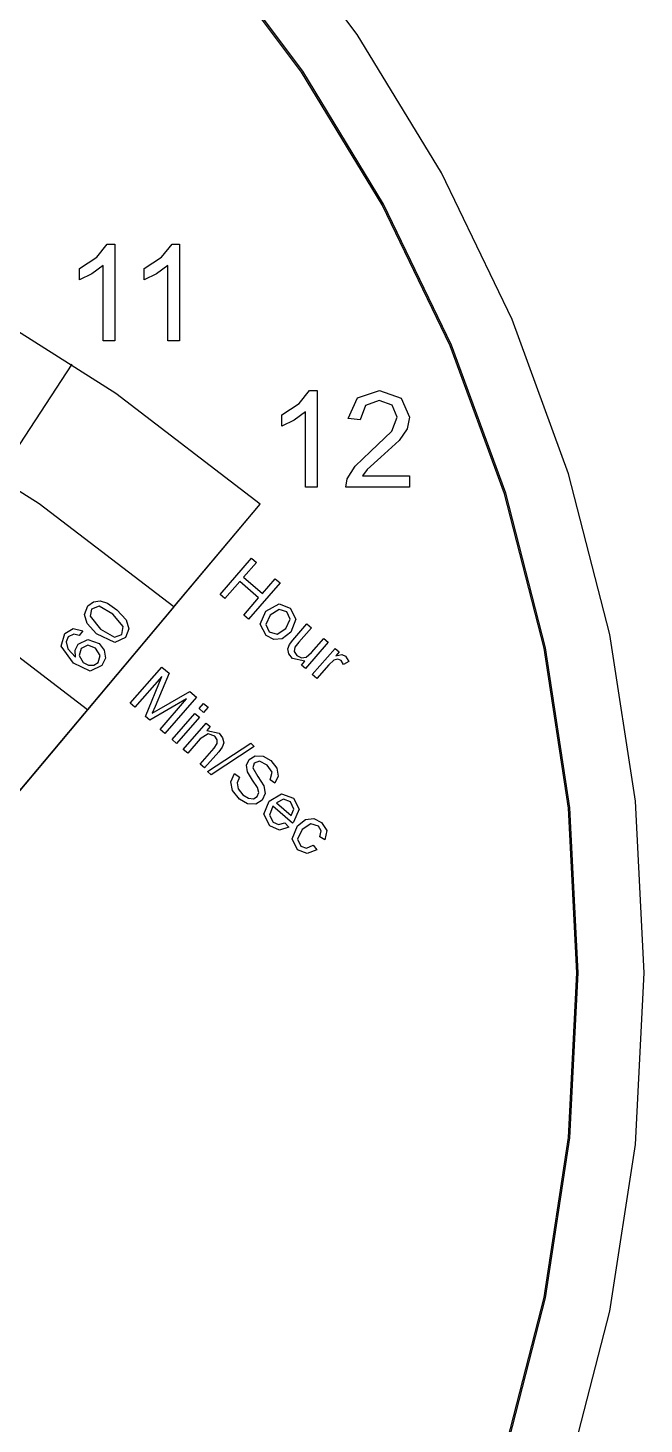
# Model space of a CAD drawing. Extents: x 7.9 to 57.9, y 5.2 to 55.2.
# Drawn here: x 48.72 to 57.89, y 23.52 to 44.31 of the extents above; entities that cross this region are included whole.
import ezdxf

# ---------------------------------------------------------------- set-up
doc = ezdxf.new("R2010")
doc.units = 0

msp = doc.modelspace()

# ---------------------------------------------------------------- linework, layer by layer
at = {"layer": 'dim'}
for p, q in [((53.619693, 44.21225), (52.180474, 46.136471)), ((52.808415, 43.665728), (51.425583, 45.514725)), ((54.872033, 42.151369), (53.619693, 44.21225)), ((54.011665, 41.68542), (52.808415, 43.665728)), ((55.924931, 39.96639), (54.872033, 42.151369)), ((55.023262, 39.585872), (54.011665, 41.68542)), ((50.025965, 38.863021), (47.772681, 40.288685)), ((56.765823, 37.669873), (55.924931, 39.96639)), ((55.831132, 37.379155), (55.023262, 39.585872)), ((52.174471, 37.218023), (50.025965, 38.863021)), ((57.382146, 35.274378), (56.765823, 37.669873)), ((56.423203, 35.077341), (55.831132, 37.379155)), ((32.890866, 14.236629), (52.174468, 37.218316)), ((57.761338, 32.792469), (57.382146, 35.274378)), ((56.787404, 32.6925), (56.423203, 35.077341)), ((56.91166, 30.236704), (56.787404, 32.6925)), ((57.890834, 30.236704), (57.761338, 32.792469)), ((56.787404, 27.780908), (56.91166, 30.236704)), ((56.91166, 30.236704), (56.91166, 30.236704)), ((57.761338, 27.680939), (57.890834, 30.236704)), ((57.890834, 30.236704), (57.890834, 30.236704)), ((56.423203, 25.396067), (56.787404, 27.780908)), ((57.382146, 25.199029), (57.761338, 27.680939)), ((55.831132, 23.094253), (56.423203, 25.396067)), ((56.765823, 22.803535), (57.382146, 25.199029))]:
    msp.add_line(p, q, dxfattribs=at)
at = {"layer": 'graphic border'}
for p, q in [((52.79007, 43.652565), (51.408406, 45.499707)), ((53.992347, 41.674232), (52.79007, 43.652565)), ((55.003177, 39.576766), (53.992347, 41.674232)), ((49.74189, 40.895173), (49.898137, 41.086578)), ((49.898137, 41.086578), (50.011418, 41.086578)), ((50.011418, 41.086578), (50.011418, 39.649091)), ((50.705747, 40.895173), (50.861997, 41.086578)), ((50.861997, 41.086578), (50.975275, 41.086578)), ((50.975275, 41.086578), (50.975275, 39.649091)), ((49.484077, 40.727208), (49.74189, 40.895173)), ((49.835637, 40.7692), (49.668648, 40.648106)), ((49.835637, 39.649091), (49.835637, 40.7692)), ((50.447937, 40.727208), (50.705747, 40.895173)), ((50.799497, 40.7692), (50.632505, 40.648106)), ((50.799497, 39.649091), (50.799497, 40.7692)), ((49.484077, 40.557288), (49.484077, 40.727208)), ((49.668648, 40.648106), (49.484077, 40.557288)), ((50.447937, 40.557288), (50.447937, 40.727208)), ((50.632505, 40.648106), (50.447937, 40.557288)), ((50.011418, 39.649091), (49.835637, 39.649091)), ((50.975275, 39.649091), (50.799497, 39.649091)), ((55.8105, 37.372223), (55.003177, 39.576766)), ((48.277108, 37.631066), (49.376106, 39.300584)), ((52.754196, 38.716047), (52.910446, 38.907451)), ((52.910446, 38.907451), (53.023727, 38.907451)), ((53.023727, 38.907451), (53.023727, 37.469964)), ((53.624304, 38.800999), (53.949498, 38.907443)), ((53.949498, 38.907443), (54.275665, 38.793186)), ((52.496387, 38.548079), (52.754196, 38.716047)), ((53.484657, 38.493384), (53.624304, 38.800999)), ((53.742467, 38.685773), (53.66532, 38.474837)), ((53.94559, 38.761944), (53.742467, 38.685773)), ((54.139923, 38.689681), (53.94559, 38.761944)), ((54.21512, 38.5139), (54.139923, 38.689681)), ((54.275665, 38.793186), (54.39578, 38.509987)), ((48.883624, 37.22127), (46.780559, 38.551891)), ((52.496387, 38.378158), (52.496387, 38.548079)), ((52.680954, 38.468979), (52.496387, 38.378158)), ((52.847946, 38.590071), (52.680954, 38.468979)), ((52.847946, 37.469964), (52.847946, 38.590071)), ((53.66532, 38.474837), (53.484657, 38.493384)), ((54.133089, 38.301987), (54.21512, 38.5139)), ((54.39578, 38.509987), (54.360625, 38.341042)), ((53.817661, 37.999257), (54.133089, 38.301987)), ((54.360625, 38.341042), (54.243439, 38.166238)), ((54.243439, 38.166238), (53.972934, 37.914289)), ((53.587194, 37.78246), (53.817661, 37.999257)), ((53.972934, 37.914289), (53.769811, 37.733626)), ((53.471962, 37.592032), (53.587194, 37.78246)), ((53.769811, 37.733626), (53.695593, 37.6389)), ((53.695593, 37.6389), (54.397738, 37.638908)), ((54.397738, 37.638908), (54.397738, 37.469964)), ((53.023727, 37.469964), (52.847946, 37.469964)), ((53.451457, 37.469964), (53.471962, 37.592032)), ((54.397738, 37.469964), (53.451457, 37.469964)), ((50.888897, 35.685939), (48.883624, 37.22127)), ((56.402257, 35.072661), (55.8105, 37.372223)), ((50.888886, 35.686381), (52.174468, 37.218316)), ((51.577268, 35.871817), (52.046947, 36.412122)), ((52.046947, 36.412122), (52.118447, 36.349967)), ((52.118447, 36.349967), (51.925579, 36.128096)), ((51.870152, 36.064335), (51.648769, 35.809662)), ((52.150992, 35.820206), (51.870152, 36.064335)), ((51.925579, 36.128096), (52.206418, 35.883967)), ((52.470788, 36.043683), (52.00111, 35.503378)), ((52.206418, 35.883967), (52.399287, 36.105838)), ((52.399287, 36.105838), (52.470788, 36.043683)), ((49.691758, 35.76388), (49.789152, 35.775867)), ((49.789152, 35.775867), (49.899269, 35.74148)), ((51.648769, 35.809662), (51.577268, 35.871817)), ((51.929609, 35.565533), (52.150992, 35.820206)), ((49.60332, 34.153852), (47.741281, 35.579517)), ((49.557499, 35.575008), (49.608823, 35.701511)), ((49.599241, 35.438621), (49.557499, 35.575008)), ((50.888886, 35.686381), (49.60333, 34.154445)), ((49.608823, 35.701511), (49.691758, 35.76388)), ((49.663939, 35.653996), (49.641066, 35.546965)), ((49.774376, 35.695201), (49.663939, 35.653996)), ((49.980994, 35.576013), (49.774376, 35.695201)), ((49.899269, 35.74148), (50.039062, 35.645215)), ((50.133878, 35.393543), (49.980994, 35.576013)), ((50.039062, 35.645215), (50.178426, 35.494495)), ((52.00111, 35.503378), (51.929609, 35.565533)), ((52.175601, 35.428696), (52.257106, 35.624434)), ((52.257106, 35.624434), (52.457555, 35.732951)), ((52.257106, 35.624434), (52.257106, 35.624434)), ((52.325288, 35.565164), (52.260055, 35.423872)), ((52.455807, 35.64906), (52.325288, 35.565164)), ((52.325288, 35.565164), (52.325288, 35.565164)), ((52.570723, 35.614519), (52.455807, 35.64906)), ((52.457555, 35.732951), (52.61846, 35.669434)), ((52.619863, 35.5058), (52.570723, 35.614519)), ((52.61846, 35.669434), (52.704267, 35.501664)), ((49.26385, 35.2904), (49.388972, 35.365818)), ((49.388972, 35.365818), (49.530976, 35.331448)), ((49.738978, 35.287589), (49.599241, 35.438621)), ((49.641066, 35.546965), (49.797049, 35.356795)), ((49.797049, 35.356795), (50.003357, 35.237231)), ((49.797049, 35.356795), (49.797049, 35.356795)), ((50.113479, 35.278062), (50.133878, 35.393543)), ((50.220168, 35.358108), (50.168842, 35.231603)), ((50.178426, 35.494495), (50.220168, 35.358108)), ((52.262837, 35.260336), (52.175601, 35.428696)), ((52.260055, 35.423872), (52.310253, 35.314881)), ((52.42512, 35.281029), (52.557561, 35.367138)), ((52.557561, 35.367138), (52.619863, 35.5058)), ((52.704267, 35.501664), (52.628626, 35.311185)), ((52.659419, 35.192521), (52.870229, 35.435031)), ((52.93657, 35.377362), (52.747865, 35.160282)), ((52.870229, 35.435031), (52.93657, 35.377362)), ((49.210868, 35.099623), (49.26385, 35.2904)), ((49.315756, 35.239821), (49.286315, 35.168265)), ((49.286315, 35.168265), (49.311963, 35.061321)), ((49.401064, 35.282987), (49.315756, 35.239821)), ((49.480018, 35.260087), (49.401064, 35.282987)), ((49.461577, 35.130224), (49.607384, 35.202947)), ((49.530977, 35.331437), (49.480018, 35.260087)), ((49.530976, 35.331448), (49.530977, 35.331437)), ((49.607384, 35.202947), (49.77519, 35.143104)), ((49.738976, 35.287586), (49.738978, 35.287589)), ((50.00745, 35.154744), (49.738976, 35.287586)), ((49.77519, 35.143104), (49.852498, 35.039983)), ((50.003357, 35.237231), (50.113479, 35.278062)), ((50.168842, 35.231603), (50.00745, 35.154744)), ((52.378013, 35.202274), (52.262837, 35.260336)), ((52.310253, 35.314881), (52.42512, 35.281029)), ((52.502292, 35.212002), (52.378013, 35.202274)), ((52.628626, 35.311185), (52.502292, 35.212002)), ((52.609648, 35.127079), (52.659419, 35.192521)), ((52.747865, 35.160282), (52.691047, 35.086733)), ((53.187575, 35.159189), (52.84733, 34.76778)), ((52.938936, 35.007148), (53.121234, 35.216858)), ((53.121234, 35.216858), (53.187575, 35.159189)), ((49.392777, 34.8469), (49.210868, 35.099623)), ((49.311963, 35.061321), (49.422778, 34.935835)), ((49.417695, 35.041458), (49.461577, 35.130224)), ((49.422778, 34.935835), (49.417695, 35.041458)), ((49.509759, 35.06684), (49.477702, 34.96178)), ((49.477702, 34.96178), (49.536689, 34.858099)), ((49.606716, 35.115533), (49.509759, 35.06684)), ((49.721551, 35.070811), (49.606716, 35.115533)), ((49.789333, 34.961661), (49.721551, 35.070811)), ((49.762226, 34.859458), (49.789333, 34.961661)), ((49.852498, 35.039983), (49.869042, 34.922191)), ((52.586986, 35.060071), (52.609648, 35.127079)), ((52.602748, 34.988136), (52.586986, 35.060071)), ((52.656087, 34.91849), (52.602748, 34.988136)), ((52.691047, 35.086733), (52.6817, 35.022387)), ((52.6817, 35.022387), (52.719015, 34.964078)), ((52.719015, 34.964078), (52.788176, 34.930495)), ((52.788176, 34.930495), (52.861236, 34.940105)), ((52.861236, 34.940105), (52.938936, 35.007148)), ((52.950513, 34.678078), (53.290758, 35.069486)), ((53.290758, 35.069486), (53.350466, 35.017583)), ((53.350466, 35.017583), (53.298884, 34.958245)), ((53.298884, 34.958245), (53.388636, 34.976637)), ((53.388636, 34.976637), (53.442915, 34.952732)), ((53.442915, 34.952732), (53.492515, 34.872086)), ((56.766389, 32.690135), (56.402257, 35.072661)), ((49.641604, 34.728632), (49.392777, 34.8469)), ((49.536689, 34.858099), (49.536688, 34.858093)), ((49.536688, 34.858093), (49.61552, 34.816813)), ((49.61552, 34.816813), (49.698997, 34.817528)), ((49.81853, 34.81413), (49.641604, 34.728632)), ((49.698997, 34.817528), (49.762226, 34.859458)), ((49.869042, 34.922191), (49.81853, 34.81413)), ((50.239237, 34.251201), (50.708915, 34.791506)), ((50.708915, 34.791506), (50.816534, 34.697954)), ((52.83796, 34.87686), (52.656087, 34.91849)), ((52.78798, 34.819365), (52.83796, 34.87686)), ((52.84733, 34.76778), (52.78798, 34.819365)), ((53.194982, 34.825333), (53.01685, 34.620416)), ((53.273324, 34.893114), (53.194982, 34.825333)), ((53.329415, 34.907768), (53.273324, 34.893114)), ((53.380009, 34.887066), (53.329415, 34.907768)), ((53.41616, 34.830399), (53.380009, 34.887066)), ((53.492515, 34.872086), (53.41616, 34.830399)), ((50.707993, 34.651249), (50.308157, 34.191289)), ((50.464426, 34.055447), (50.707993, 34.651249)), ((50.816534, 34.697954), (50.611869, 34.204219)), ((53.01685, 34.620416), (52.950513, 34.678078)), ((51.079035, 34.31512), (50.528922, 33.999382)), ((50.672182, 34.163439), (51.128333, 34.426912)), ((50.685928, 33.862899), (51.079035, 34.31512)), ((51.224527, 34.343293), (50.754849, 33.802988)), ((51.128333, 34.426912), (51.224527, 34.343293)), ((49.60333, 34.154445), (44.461027, 28.026695)), ((50.308157, 34.191289), (50.239237, 34.251201)), ((50.611869, 34.204219), (50.568146, 34.101816)), ((50.568146, 34.101816), (50.672182, 34.163439)), ((50.862099, 33.709757), (51.202344, 34.101165)), ((51.202344, 34.101165), (51.268685, 34.043496)), ((51.265458, 34.17377), (51.331777, 34.250062)), ((51.331799, 34.116101), (51.265458, 34.17377)), ((51.331777, 34.250062), (51.398118, 34.192393)), ((51.398118, 34.192393), (51.331799, 34.116101)), ((50.528922, 33.999382), (50.464426, 34.055447)), ((51.268685, 34.043496), (50.92844, 33.652088)), ((51.029424, 33.564304), (51.369669, 33.955712)), ((51.369669, 33.955712), (51.429375, 33.903811)), ((51.429375, 33.903811), (51.380997, 33.848159)), ((50.754849, 33.802988), (50.685928, 33.862899)), ((50.92844, 33.652088), (50.862099, 33.709757)), ((51.281585, 33.720396), (51.095763, 33.506633)), ((51.40092, 33.795896), (51.281585, 33.720396)), ((51.380997, 33.848159), (51.561637, 33.804368)), ((51.49765, 33.759046), (51.40092, 33.795896)), ((51.53315, 33.706837), (51.49765, 33.759046)), ((51.532916, 33.650744), (51.53315, 33.706837)), ((51.561637, 33.804368), (51.615289, 33.735082)), ((51.615289, 33.735082), (51.631049, 33.663145)), ((51.095763, 33.506633), (51.029424, 33.564304)), ((51.281156, 33.345478), (51.488123, 33.583567)), ((51.556706, 33.528478), (51.347497, 33.287808)), ((51.391454, 33.233435), (52.033789, 33.656008)), ((52.086861, 33.609873), (51.444894, 33.186981)), ((51.488123, 33.583567), (51.532916, 33.650744)), ((51.609077, 33.596185), (51.556706, 33.528478)), ((51.631049, 33.663145), (51.609077, 33.596185)), ((52.033789, 33.656008), (52.086861, 33.609873)), ((51.347497, 33.287808), (51.281156, 33.345478)), ((51.972128, 33.329759), (52.011967, 33.413538)), ((51.986418, 33.229335), (51.972128, 33.329759)), ((52.011967, 33.413538), (52.101505, 33.469645)), ((52.085068, 33.358435), (52.064426, 33.292258)), ((52.064426, 33.292258), (52.138403, 33.160009)), ((52.164212, 33.389929), (52.085068, 33.358435)), ((52.101505, 33.469645), (52.216416, 33.464873)), ((52.279754, 33.331549), (52.164212, 33.389929)), ((52.216416, 33.464873), (52.331581, 33.397121)), ((52.35099, 33.223682), (52.279754, 33.331549)), ((52.331581, 33.397121), (52.420379, 33.285644)), ((52.420379, 33.285644), (52.441804, 33.167371)), ((51.444894, 33.186981), (51.391454, 33.233435)), ((51.738892, 33.081534), (51.79399, 33.204463)), ((51.760911, 32.949806), (51.738892, 33.081534)), ((51.79398, 33.204468), (51.866546, 33.15173)), ((51.79399, 33.204463), (51.79398, 33.204468)), ((51.866546, 33.15173), (51.83067, 33.065799)), ((51.83067, 33.065799), (51.848693, 32.976368)), ((52.061245, 33.104762), (51.986418, 33.229335)), ((52.134691, 32.994974), (52.061245, 33.104762)), ((52.138403, 33.160009), (52.228388, 33.02161)), ((52.321304, 33.113608), (52.35099, 33.223682)), ((52.394334, 33.059169), (52.321304, 33.113608)), ((52.441804, 33.167371), (52.394334, 33.059169)), ((51.865428, 32.821421), (51.760911, 32.949806)), ((51.848693, 32.976368), (51.917837, 32.888426)), ((51.917837, 32.888426), (52.000646, 32.837792)), ((52.075916, 32.830595), (52.13176, 32.863581)), ((52.13176, 32.863581), (52.15547, 32.920619)), ((52.15547, 32.920619), (52.134691, 32.994974)), ((52.24999, 32.905775), (52.205832, 32.809571)), ((52.228388, 33.02161), (52.24999, 32.905775)), ((52.307494, 32.791061), (52.491633, 32.900168)), ((52.491633, 32.900168), (52.670994, 32.840019)), ((51.987622, 32.75208), (51.865428, 32.821421)), ((52.110335, 32.749585), (51.987622, 32.75208)), ((52.000646, 32.837792), (52.075916, 32.830595)), ((52.205832, 32.809571), (52.110335, 32.749585)), ((52.228503, 32.598962), (52.307494, 32.791061)), ((52.364158, 32.71786), (52.314782, 32.587369)), ((52.656056, 32.464118), (52.364158, 32.71786)), ((52.520703, 32.821211), (52.415302, 32.769186)), ((52.415302, 32.769186), (52.633856, 32.5792)), ((52.415302, 32.769186), (52.415302, 32.769186)), ((52.624322, 32.784841), (52.520703, 32.821211)), ((52.673191, 32.675067), (52.624322, 32.784841)), ((52.633856, 32.5792), (52.673191, 32.675067)), ((52.670994, 32.840019), (52.752795, 32.675086)), ((52.752795, 32.675086), (52.671834, 32.481463)), ((56.890835, 30.236704), (56.766389, 32.690135)), ((52.319054, 32.427716), (52.228503, 32.598962)), ((52.314782, 32.587369), (52.366807, 32.481968)), ((52.366807, 32.481968), (52.445756, 32.446994)), ((52.445756, 32.446994), (52.539849, 32.47261)), ((52.539849, 32.47261), (52.539888, 32.47259)), ((52.539888, 32.47259), (52.601063, 32.404513)), ((52.671834, 32.481463), (52.656056, 32.464118)), ((52.730742, 32.426409), (52.848184, 32.519081)), ((52.930541, 32.455276), (52.800539, 32.368993)), ((52.848184, 32.519081), (52.973777, 32.534788)), ((53.04339, 32.420591), (52.930541, 32.455276)), ((52.973777, 32.534788), (53.088217, 32.477369)), ((53.088217, 32.477369), (53.164325, 32.354266)), ((52.459932, 32.363491), (52.319054, 32.427716)), ((52.601063, 32.404513), (52.459932, 32.363491)), ((52.648356, 32.233376), (52.730742, 32.426409)), ((52.732225, 32.068588), (52.648356, 32.233376)), ((52.800539, 32.368993), (52.731121, 32.228099)), ((53.082475, 32.351663), (53.04339, 32.420591)), ((53.063695, 32.263814), (53.082475, 32.351663)), ((53.136837, 32.217691), (53.063695, 32.263814)), ((53.164325, 32.354266), (53.136837, 32.217691)), ((52.731121, 32.228099), (52.778916, 32.123788)), ((52.873212, 32.012678), (52.732225, 32.068588)), ((52.778916, 32.123788), (52.864976, 32.091037)), ((52.864976, 32.091037), (52.962221, 32.135914)), ((53.020077, 32.070718), (52.873212, 32.012678)), ((52.962221, 32.135914), (52.962202, 32.135892)), ((52.962202, 32.135892), (53.020077, 32.070718)), ((56.766389, 27.783272), (56.890835, 30.236704)), ((56.890835, 30.236704), (56.890835, 30.236704)), ((56.402257, 25.400747), (56.766389, 27.783272)), ((55.8105, 23.101184), (56.402257, 25.400747))]:
    msp.add_line(p, q, dxfattribs=at)

doc.saveas('drawing.dxf')
